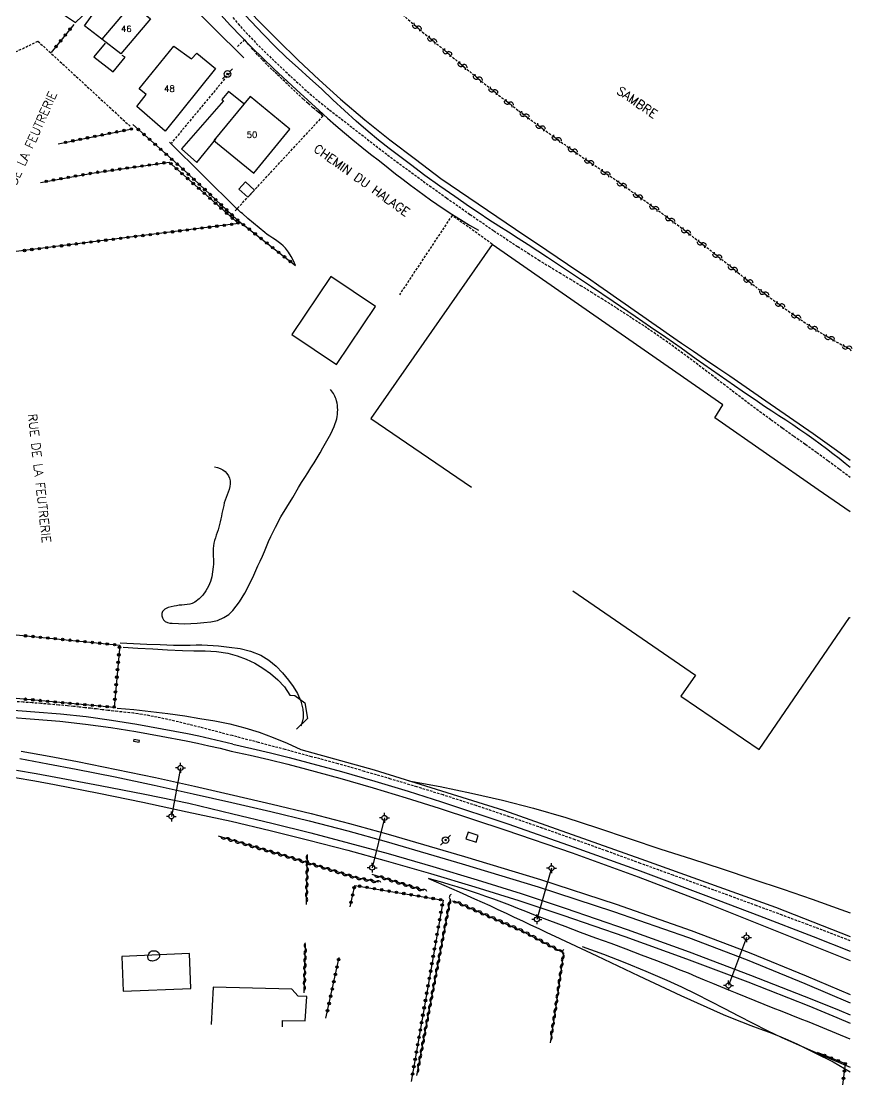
# Model space of a CAD drawing. Header units: millimetres. Extents: x 168000 to 169000, y 125998 to 127000.
# Drawn here: x 168833.3 to 169000.5, y 126441.8 to 126655.7 of the extents above; entities that cross this region are included whole.
import ezdxf
from ezdxf.enums import TextEntityAlignment as Align

# ---------------------------------------------------------------- set-up
doc = ezdxf.new("R2010")
doc.units = ezdxf.units.MM
doc.linetypes.add('DASHED', pattern=[0.75, 0.5, -0.25])
doc.layers.get('0').update_dxf_attribs({"linetype": 'CONTINUOUS'})
for name, color, linetype in [('W0001', 6, 'DASHED'), ('W0008', 7, 'CONTINUOUS'), ('W0017', 7, 'CONTINUOUS'), ('W0101', 7, 'CONTINUOUS'), ('W0104', 1, 'CONTINUOUS'), ('W0112', 1, 'DASHED'), ('W0211', 2, 'CONTINUOUS'), ('W0214', 2, 'CONTINUOUS'), ('W0300', 7, 'CONTINUOUS'), ('W0310', 3, 'CONTINUOUS'), ('W0322', 7, 'CONTINUOUS'), ('W0323', 7, 'CONTINUOUS'), ('W0330', 7, 'CONTINUOUS'), ('W0473', 7, 'CONTINUOUS'), ('W0500', 5, 'DASHED'), ('W0510', 5, 'CONTINUOUS'), ('W0610', 7, 'CONTINUOUS'), ('W0611', 7, 'CONTINUOUS'), ('W0700', 7, 'CONTINUOUS'), ('W0985', 4, 'CONTINUOUS'), ('W0989', 7, 'CONTINUOUS'), ('W0991', 7, 'CONTINUOUS'), ('W1102', 7, 'CONTINUOUS')]:
    doc.layers.add(name, color=color, linetype=linetype)
doc.styles.get("Standard").update_dxf_attribs({"font": 'romans.shx', "width": 0.85})

# ---------------------------------------------------------------- blocks, each defined once
blk = doc.blocks.new('T610')
for p, q in [((-0.500001, 0), (-1.000002, 0)), ((0, 0.500001), (0, 1.000002)), ((0.500001, 0), (1.000002, 0)), ((0, -0.500001), (0, -1.000002))]:
    blk.add_line(p, q)
blk.add_ellipse((0, 0), major_axis=(-0.353554, 0.353554), ratio=1, start_param=3.926990817, end_param=10.2101761242)
blk = doc.blocks.new('T473')
for p, q in [((-0.166667, 0.166667), (0.166667, -0.166667)), ((-0.166667, -0.166667), (0.166667, 0.166667)), ((0.500001, 0.500001), (1.000002, 1.000002)), ((-1.000002, -1.000002), (-0.500001, -0.500001))]:
    blk.add_line(p, q)
blk.add_ellipse((0, 0), major_axis=(0.471405, 0.471405), ratio=1, start_param=5.4977871438, end_param=11.780972451)
blk = doc.blocks.new('t310o')
at = {"color": 0, "linetype": 'Continuous'}
for centre, start, end in [((-0.5, 0.38), 216.8699, 323.1304), ((0.5, -0.37), 36.8699, 143.1303)]:
    blk.add_arc(centre, 0.625, start, end, dxfattribs=at)
blk = doc.blocks.new('t323o')
at = {"color": 0, "linetype": 'Continuous'}
for radius in [0.25, 0.15]:
    blk.add_circle((0, 0), radius, dxfattribs=at)
blk = doc.blocks.new('t322o')
at = {"color": 0, "linetype": 'Continuous'}
for radius in [0.25, 0.15]:
    blk.add_circle((0, 0), radius, dxfattribs=at)
blk = doc.blocks.new('t500o')
at = {"color": 0, "linetype": 'Continuous'}
for centre, start, end in [((-0.5, 0.625), 216.8699, 323.1301), ((0.5, -0.125), 36.8699, 143.1301), ((0.5, -0.625), 36.8699, 143.1301), ((-0.5, 0.125), 216.8699, 323.1301)]:
    blk.add_arc(centre, 0.625, start, end, dxfattribs=at)

msp = doc.modelspace()

# ---------------------------------------------------------------- linework, layer by layer
at = {"layer": 'W0001'}
msp.add_lwpolyline([(168875.87, 126656.39), (168876.9, 126655.14), (168877.96, 126653.93), (168881.04, 126650.7), (168884.24, 126647.6), (168887.5, 126644.57), (168890.78, 126641.56), (168893, 126639.64), (168895.29, 126637.82), (168897.62, 126636.04), (168899.93, 126634.25), (168903.43, 126631.5), (168906.97, 126628.79), (168910.54, 126626.13), (168914.13, 126623.49), (168918.82, 126620.13), (168923.55, 126616.81), (168928.31, 126613.54), (168933.12, 126610.35), (168935.2, 126609.01), (168937.3, 126607.69), (168939.41, 126606.4), (168941.52, 126605.12), (168943.64, 126603.84), (168945.75, 126602.56), (168947.86, 126601.26), (168949.95, 126599.95), (168953.06, 126597.97), (168956.16, 126595.99), (168959.23, 126593.97), (168962.27, 126591.89), (168964.75, 126590.12), (168967.21, 126588.31), (168969.65, 126586.47), (168972.08, 126584.62), (168974.5, 126582.76), (168976.92, 126580.9), (168979.35, 126579.05), (168981.8, 126577.22), (168984.08, 126575.55), (168986.37, 126573.89), (168988.68, 126572.25), (168990.98, 126570.61), (168993.28, 126568.96), (168995.57, 126567.29), (168997.84, 126565.61), (169000, 126563.96)], dxfattribs=at)
at = {"layer": 'W0008'}
for points in [[(168861.5, 126671), (168862.46, 126669.87), (168863.41, 126668.75), (168864.36, 126667.62), (168865.3, 126666.49), (168867.76, 126663.53), (168870.23, 126660.59), (168872.75, 126657.68), (168875.34, 126654.83), (168879.65, 126650.39), (168884.08, 126646.07), (168888.61, 126641.85), (168893.19, 126637.69)], [(168893.66, 126642.08), (168891.3, 126644.17), (168888.95, 126646.27), (168886.63, 126648.4), (168884.37, 126650.6), (168881.92, 126653.09), (168879.51, 126655.61), (168877.13, 126658.17), (168874.78, 126660.77), (168872.57, 126663.28), (168870.38, 126665.82), (168868.23, 126668.39), (168866.12, 126671)], [(169000, 126565.93), (168998.99, 126566.74), (168997.74, 126567.73), (168996.49, 126568.71), (168995.24, 126569.68), (168993.97, 126570.64), (168992.69, 126571.58), (168991.3, 126572.57), (168989.89, 126573.53), (168988.48, 126574.48), (168987.05, 126575.42), (168985.62, 126576.35), (168984.2, 126577.28), (168982.78, 126578.23), (168981.36, 126579.18), (168978.27, 126581.3), (168975.19, 126583.44), (168972.11, 126585.59), (168969.04, 126587.74), (168965.97, 126589.9), (168962.9, 126592.04), (168959.82, 126594.18), (168956.73, 126596.31), (168952.34, 126599.29), (168947.95, 126602.26), (168943.54, 126605.21), (168939.12, 126608.15), (168937.17, 126609.43), (168935.21, 126610.7), (168933.24, 126611.96), (168931.28, 126613.22), (168929.31, 126614.49), (168927.35, 126615.76), (168925.4, 126617.04), (168923.46, 126618.35), (168920.45, 126620.42), (168917.46, 126622.52), (168914.48, 126624.66), (168911.54, 126626.83), (168909.39, 126628.44), (168907.25, 126630.08), (168905.14, 126631.75), (168903.06, 126633.46), (168900.65, 126635.55), (168898.27, 126637.68), (168895.94, 126639.86), (168893.66, 126642.08)], [(168893.19, 126637.69), (168894.87, 126636.19), (168896.56, 126634.7), (168898.27, 126633.23), (168899.99, 126631.79), (168901.75, 126630.36), (168903.52, 126628.95), (168905.3, 126627.56), (168907.09, 126626.17), (168908.57, 126625.01), (168910.06, 126623.86), (168911.55, 126622.72), (168913.06, 126621.6), (168914.32, 126620.68), (168915.58, 126619.78), (168916.86, 126618.89), (168918.15, 126618.02), (168919.89, 126616.88), (168921.65, 126615.77), (168923.43, 126614.69), (168925.23, 126613.63)]]:
    msp.add_lwpolyline(points, dxfattribs=at)
at = {"layer": 'W0017'}
for points in [[(168859.47, 126666.73), (168878.04, 126648.29)], [(168863.67, 126534.66), (168864.92, 126534.56), (168866.16, 126534.52), (168867.41, 126534.55), (168868.66, 126534.64), (168870.01, 126534.76), (168871.39, 126534.91), (168872.76, 126535.2), (168874.06, 126535.74), (168875, 126536.38), (168875.82, 126537.17), (168876.53, 126538.04), (168877.19, 126538.93), (168878.28, 126540.64), (168879.2, 126542.46), (168880.04, 126544.3), (168880.89, 126546.13), (168881.35, 126547.1), (168881.78, 126548.08), (168882.2, 126549.07), (168882.62, 126550.06), (168883.04, 126551.04), (168883.48, 126552.03), (168883.93, 126553), (168884.41, 126553.96), (168885.5, 126555.98), (168886.67, 126557.97), (168887.87, 126559.93), (168889.06, 126561.9), (168889.67, 126562.9), (168890.29, 126563.89), (168890.92, 126564.89), (168891.54, 126565.88), (168892.16, 126566.88), (168892.77, 126567.88), (168893.37, 126568.89), (168893.94, 126569.92), (168894.72, 126571.31), (168895.52, 126572.71), (168896.23, 126574.18), (168896.72, 126575.73), (168896.81, 126576.18), (168896.87, 126576.62), (168896.91, 126577.08), (168896.93, 126577.53), (168896.91, 126577.99), (168896.87, 126578.44), (168896.8, 126578.89), (168896.7, 126579.34), (168896.61, 126579.65), (168896.5, 126579.95), (168896.37, 126580.25), (168896.23, 126580.54), (168896.06, 126580.82), (168895.88, 126581.09), (168895.68, 126581.35), (168895.47, 126581.59)], [(168853.19, 126530.68), (168855.86, 126530.55), (168858.53, 126530.43), (168861.2, 126530.33), (168863.88, 126530.24), (168865.01, 126530.22), (168866.15, 126530.22), (168867.29, 126530.23), (168868.43, 126530.25), (168869.57, 126530.25), (168870.71, 126530.22), (168871.85, 126530.16), (168872.98, 126530.05), (168875.12, 126529.81), (168877.28, 126529.51), (168879.42, 126529.02), (168881.47, 126528.19), (168883.08, 126527.2), (168884.53, 126526), (168885.84, 126524.64), (168887.02, 126523.2), (168887.96, 126521.87), (168888.81, 126520.46), (168889.48, 126518.95), (168889.91, 126517.34), (168889.99, 126516.47), (168889.95, 126515.59), (168889.78, 126514.73), (168889.48, 126513.91)]]:
    msp.add_lwpolyline(points, dxfattribs=at)
at = {"layer": 'W0101'}
for points in [[(168849.49, 126652.08), (168846.02, 126654.75), (168848.4, 126658.07), (168845.88, 126660.2)], [(168855.52, 126659.13), (168859.29, 126656.13), (168853.3, 126649.14), (168849.49, 126652.08)], [(168928, 126610.77), (168903.62, 126575.77), (168923.8, 126561.95)], [(168974.38, 126578.52), (168928, 126610.77)], [(169000, 126557.01), (168993.52, 126561.45), (168972.8, 126575.91), (168974.38, 126578.52)], [(168944.22, 126541.12), (168968.86, 126524.16), (168965.95, 126519.98), (168981.66, 126509.23), (168999.86, 126535.79), (169000, 126535.74)]]:
    msp.add_lwpolyline(points, dxfattribs=at)
for points in [[(168863.98, 126650.65), (168867.5, 126648.11), (168868.61, 126649.22), (168872.35, 126646.15), (168862.2, 126633.56), (168856.51, 126638.52), (168858.41, 126640.9), (168857.01, 126642.07)], [(168880.04, 126625.1), (168887.33, 126633.98), (168879.31, 126640.56), (168872.02, 126631.68)], [(168853.81, 126460.62), (168867.41, 126461.19), (168867.11, 126468.19), (168853.53, 126467.62)]]:
    msp.add_lwpolyline(points, close=True, dxfattribs=at)
at = {"layer": 'W0104'}
for points in [[(168846.02, 126659.71), (168844.56, 126658.46), (168842.44, 126660.08), (168840.75, 126657.69), (168844.22, 126655.42), (168846.89, 126657.96)], [(168850.15, 126651.23), (168847.9, 126648.5), (168851.79, 126645.46), (168854.18, 126648.45), (168853.59, 126648.77)], [(168878.05, 126639.07), (168874.95, 126641.52), (168873.6, 126639.95), (168873.94, 126639.65), (168865.51, 126630.02), (168868.63, 126627.24), (168872.45, 126631.94)], [(168885.85, 126453.49), (168885.83, 126454.74), (168890.35, 126454.69), (168890.73, 126459.6), (168889, 126459.66), (168887.71, 126461.06), (168871.85, 126461.45), (168871.49, 126453.92)]]:
    msp.add_lwpolyline(points, dxfattribs=at)
for points in [[(168878.39, 126623.34), (168880.19, 126621.7), (168878.88, 126620.26), (168877.07, 126621.9), (168878.39, 126623.34)], [(168896.68, 126586.63), (168904.51, 126598.28), (168895.54, 126604.31), (168887.7, 126592.66)], [(168855.84, 126510.91), (168856.98, 126510.68), (168857.06, 126511.05), (168855.92, 126511.27), (168855.84, 126510.91)], [(168924.77, 126490.62), (168925.19, 126491.93), (168923.14, 126492.59), (168922.72, 126491.29), (168924.77, 126490.62)]]:
    msp.add_lwpolyline(points, close=True, dxfattribs=at)
msp.add_lwpolyline([(168858.78, 126467.23, -0.20379), (168859.14, 126468.45, -0.201214), (168859.73, 126468.76, -0.248122), (168860.88, 126468.4, -0.287042), (168861, 126467.39, -0.213115), (168860.14, 126466.8, -0.175844), (168859.25, 126466.76, -0.084511), (168858.96, 126466.92, -0.189753), (168858.78, 126467.23)], format="xyb", dxfattribs=at)
at = {"layer": 'W0112'}
for points in [[(168878.18, 126651.96), (168876.59, 126650.4)], [(168893.94, 126636.61), (168892.94, 126637.44), (168891.95, 126638.28), (168890.97, 126639.13), (168890, 126640), (168888.92, 126640.99), (168887.86, 126642), (168886.81, 126643.02), (168885.75, 126644.04), (168884.73, 126645), (168883.71, 126645.96), (168882.7, 126646.94), (168881.72, 126647.94), (168880.81, 126648.92), (168879.92, 126649.91), (168879.06, 126650.93), (168878.21, 126651.96)], [(168797.38, 126632.64), (168812.56, 126640.05), (168836.64, 126651.65), (168855.37, 126634.38)], [(168875.14, 126645.21), (168863.47, 126631.15)], [(168876.28, 126617.51), (168893.98, 126636.61)], [(168919.92, 126616.63), (168909.34, 126600.66)], [(168928.02, 126610.84), (168919.92, 126616.63)], [(169000, 126470.78), (168996.51, 126472.11), (168991.41, 126474.03), (168986.31, 126475.93), (168981.2, 126477.81), (168976.09, 126479.69), (168970.97, 126481.55), (168964.39, 126483.95), (168957.82, 126486.34), (168951.24, 126488.73), (168944.65, 126491.1), (168938.05, 126493.44), (168931.43, 126495.72), (168924.79, 126497.94), (168918.12, 126500.09), (168912.86, 126501.72), (168907.58, 126503.3), (168902.29, 126504.84), (168896.99, 126506.33), (168891.68, 126507.79), (168886.36, 126509.22), (168881.03, 126510.63), (168875.7, 126512.02), (168873.55, 126512.58), (168871.4, 126513.14), (168869.25, 126513.7), (168867.1, 126514.24), (168864.93, 126514.77), (168862.77, 126515.26), (168860.59, 126515.73), (168858.41, 126516.15), (168857.59, 126516.28), (168856.78, 126516.4), (168855.96, 126516.51), (168855.15, 126516.61), (168854.33, 126516.69), (168853.51, 126516.78), (168852.69, 126516.87), (168851.88, 126516.96), (168850.72, 126517.1), (168849.56, 126517.24), (168848.4, 126517.38), (168847.24, 126517.51), (168846.09, 126517.64), (168844.93, 126517.77), (168843.77, 126517.89), (168842.61, 126518), (168840.82, 126518.17), (168839.04, 126518.33), (168837.25, 126518.48), (168835.46, 126518.62), (168833.68, 126518.75), (168831.89, 126518.89)]]:
    msp.add_lwpolyline(points, dxfattribs=at)
at = {"layer": 'W0211'}
for points in [[(168853.78, 126529.79), (168856.76, 126529.63), (168859.74, 126529.47), (168862.72, 126529.3), (168865.7, 126529.13), (168867.97, 126529.07), (168870.27, 126529.06), (168872.57, 126528.95), (168874.84, 126528.59), (168876.69, 126528.08), (168878.5, 126527.42), (168880.24, 126526.6), (168881.89, 126525.61), (168883.44, 126524.49), (168884.9, 126523.24), (168886.22, 126521.8), (168887.28, 126520.16), (168888.28, 126520.11), (168890.33, 126518.59), (168890.83, 126515.47), (168888.61, 126513.34)], [(168852.55, 126517.56), (168855.96, 126517.26), (168859.37, 126516.9), (168862.77, 126516.47), (168866.16, 126515.97), (168869.19, 126515.49), (168872.23, 126514.97), (168875.25, 126514.36), (168878.23, 126513.59), (168881.12, 126512.69), (168883.97, 126511.66), (168886.77, 126510.51), (168889.52, 126509.23)], [(168889.52, 126509.23), (168904.28, 126505.14), (168930.25, 126497.04), (168957.89, 126487.28), (168985, 126477.54), (169000, 126471.62)], [(168911.25, 126502.92), (168917.56, 126501.77), (168923.85, 126500.47), (168930.1, 126499.03), (168936.31, 126497.43), (168942.77, 126495.56), (168949.17, 126493.49), (168955.54, 126491.33), (168961.92, 126489.21), (168968.08, 126487.22), (168974.23, 126485.22), (168980.38, 126483.19), (168986.52, 126481.12), (168992.31, 126479.13), (168998.1, 126477.09), (169000, 126476.41)], [(168991.77, 126454.41), (168989.95, 126455.11), (168988.13, 126455.82), (168986.31, 126456.53), (168984.5, 126457.25), (168982.68, 126457.97), (168980.87, 126458.69), (168979.06, 126459.42), (168977.25, 126460.15), (168975.61, 126460.81), (168973.97, 126461.49), (168972.34, 126462.18), (168970.71, 126462.86), (168969.08, 126463.55), (168967.44, 126464.23), (168965.8, 126464.89), (168964.16, 126465.55), (168961.1, 126466.74), (168958.04, 126467.91), (168954.96, 126469.06), (168951.89, 126470.2), (168948.81, 126471.33), (168945.74, 126472.47), (168942.66, 126473.61), (168939.59, 126474.77), (168937.98, 126475.38), (168936.38, 126476.01), (168934.77, 126476.64), (168933.17, 126477.28), (168931.56, 126477.91), (168929.95, 126478.52), (168928.33, 126479.12), (168926.7, 126479.7), (168925.27, 126480.19), (168923.84, 126480.67), (168922.4, 126481.14), (168920.96, 126481.59), (168919.51, 126482.04), (168918.06, 126482.47), (168916.61, 126482.89), (168915.16, 126483.3)], [(169000, 126450.98), (168991.77, 126454.41)]]:
    msp.add_lwpolyline(points, dxfattribs=at)
at = {"layer": 'W0214'}
for points in [[(168876.65, 126617.96), (168863.08, 126631.35)], [(168888.42, 126606.54), (168888.05, 126607.48), (168887.59, 126608.38), (168887.05, 126609.22), (168886.42, 126610.01), (168885.96, 126610.49), (168885.46, 126610.92), (168884.94, 126611.33), (168884.4, 126611.7), (168883.85, 126612.06), (168883.31, 126612.42), (168882.77, 126612.79), (168882.25, 126613.19), (168881.11, 126614.11), (168879.98, 126615.05), (168878.86, 126616.01), (168877.75, 126616.97), (168877.47, 126617.21), (168877.19, 126617.46), (168876.92, 126617.71), (168876.65, 126617.96)], [(168915.16, 126483.3), (168918.25, 126481.96), (168921.34, 126480.61), (168924.42, 126479.23), (168927.5, 126477.84), (168929.15, 126477.09), (168930.79, 126476.32), (168932.43, 126475.55), (168934.07, 126474.78), (168935.71, 126474.01), (168937.35, 126473.24), (168938.98, 126472.46), (168940.62, 126471.7), (168949.05, 126467.72), (168957.47, 126463.72), (168965.91, 126459.77), (168974.42, 126455.97), (168976.26, 126455.2), (168978.12, 126454.47), (168979.98, 126453.77), (168981.85, 126453.08), (168983.72, 126452.37), (168985.58, 126451.64), (168987.42, 126450.87), (168989.23, 126450.04), (168992.9, 126448.26), (168996.55, 126446.41), (169000, 126444.43)]]:
    msp.add_lwpolyline(points, dxfattribs=at)
at = {"layer": 'W0300'}
msp.add_lwpolyline([(168946.11, 126469.61), (168950.41, 126468.06), (168954.69, 126466.41), (168958.92, 126464.68), (168963.12, 126462.85), (168966.06, 126461.5), (168968.96, 126460.09), (168971.84, 126458.63), (168974.7, 126457.14), (168977.56, 126455.65), (168980.43, 126454.18), (168983.32, 126452.74), (168986.23, 126451.35), (168990.17, 126449.56), (168994.12, 126447.83), (168998.11, 126446.14), (169000, 126445.37)], dxfattribs=at)
at = {"layer": 'W0310'}
for points in [[(168905.12, 126482.58), (168900.72, 126483.41), (168886.27, 126487.87), (168872.95, 126491.78)], [(168890.63, 126478.04), (168890.87, 126488.15)], [(168914.23, 126480.9), (168903.86, 126484.1)], [(168919.54, 126479.11), (168912.8, 126443.71)], [(168920.27, 126478.79), (168934.25, 126472.67), (168942.33, 126468.34), (168940.58, 126456.25), (168939.64, 126450.24)], [(168890.2, 126460.33), (168890.44, 126470.12)]]:
    msp.add_lwpolyline(points, dxfattribs=at)
at = {"layer": 'W0322'}
msp.add_lwpolyline([(168855.73, 126634.9), (168865.91, 126625.82), (168876.73, 126615.75), (168888.42, 126606.54)], dxfattribs=at)
at = {"layer": 'W0323'}
for points in [[(168843.84, 126654.99), (168839.32, 126649.4)], [(168894.01, 126636.46), (168893.19, 126637.69)], [(168840.73, 126631.03), (168855.62, 126634.04)], [(168837.14, 126623.27), (168847.92, 126625.19), (168863.02, 126627.34), (168876.96, 126614.99), (168827.98, 126608.82)], [(168817.36, 126533.76), (168853.09, 126530.21), (168851.95, 126517.7), (168816.2, 126520.99)], [(168899.41, 126477.6), (168900.34, 126481.91), (168918.11, 126478.95), (168911.72, 126442.51)], [(168894.56, 126455.24), (168897.2, 126467.4)], [(168998.48, 126441.83), (168999.02, 126446.06), (168993.42, 126448.29)]]:
    msp.add_lwpolyline(points, dxfattribs=at)
at = {"layer": 'W0330'}
msp.add_lwpolyline([(168872.17, 126566.06), (168872.75, 126565.96), (168873.31, 126565.76), (168873.83, 126565.48), (168874.3, 126565.11), (168874.65, 126564.72), (168874.95, 126564.28), (168875.16, 126563.8), (168875.28, 126563.28), (168875.3, 126562.68), (168875.23, 126562.09), (168875.09, 126561.52), (168874.9, 126560.96), (168874.69, 126560.44), (168874.48, 126559.91), (168874.28, 126559.38), (168874.12, 126558.83), (168874, 126558.29), (168873.88, 126557.75), (168873.77, 126557.21), (168873.65, 126556.66), (168873.54, 126556.12), (168873.43, 126555.58), (168873.3, 126555.04), (168873.17, 126554.5), (168873.02, 126553.95), (168872.86, 126553.42), (168872.68, 126552.88), (168872.5, 126552.35), (168872.33, 126551.82), (168872.17, 126551.27), (168872.04, 126550.72), (168871.94, 126550.17), (168871.88, 126549.64), (168871.87, 126549.11), (168871.88, 126548.58), (168871.91, 126548.05), (168871.94, 126547.53), (168871.96, 126547), (168871.95, 126546.47), (168871.91, 126545.94), (168871.78, 126544.96), (168871.61, 126543.98), (168871.36, 126543.01), (168870.97, 126542.09), (168870.44, 126541.16), (168869.82, 126540.28), (168869.07, 126539.5), (168868.19, 126538.86), (168867.69, 126538.62), (168867.17, 126538.47), (168866.64, 126538.37), (168866.1, 126538.32), (168865.58, 126538.28), (168865.05, 126538.23), (168864.53, 126538.15), (168864.02, 126538.02), (168863.45, 126537.89), (168862.82, 126537.76), (168862.19, 126537.48), (168861.72, 126536.98), (168861.57, 126536.56), (168861.56, 126536.11), (168861.69, 126535.7), (168861.91, 126535.33), (168862.26, 126534.98), (168862.69, 126534.74), (168863.18, 126534.63), (168863.67, 126534.66)], dxfattribs=at)
at = {"layer": 'W0500'}
msp.add_lwpolyline([(168895.46, 126671, 0.003978), (168897.97, 126668.3, 0.026331), (168918.32, 126649.91, 0.014048), (168933.37, 126637.63, 0.010952), (168948.18, 126626.91, -0.00672), (168963.07, 126616.32, -0.009197), (168977.39, 126605.12, 0.022442), (168992.03, 126594.3, 0.023801), (169000, 126589.72)], format="xyb", dxfattribs=at)
at = {"layer": 'W0510'}
for points in [[(168867.77, 126671), (168868.54, 126670.02), (168869.31, 126669.05), (168870.08, 126668.09), (168870.86, 126667.12), (168873.27, 126664.26), (168875.73, 126661.45), (168878.25, 126658.69), (168880.82, 126655.97), (168884.87, 126651.86), (168889, 126647.83), (168893.21, 126643.88), (168897.48, 126640), (168902.38, 126635.82), (168907.43, 126631.81), (168912.54, 126627.91), (168917.67, 126624.02)], [(168917.67, 126624.02), (168921.42, 126621.47), (168925.18, 126618.93), (168928.94, 126616.39), (168932.7, 126613.84), (168934.79, 126612.43), (168936.89, 126611.03), (168938.98, 126609.62), (168941.07, 126608.21), (168943.16, 126606.8), (168945.25, 126605.39), (168947.34, 126603.98), (168949.42, 126602.55), (168951.2, 126601.32), (168952.98, 126600.08), (168954.76, 126598.83), (168956.53, 126597.59), (168958.31, 126596.34), (168960.08, 126595.09), (168961.86, 126593.85), (168963.64, 126592.61), (168966.06, 126590.95), (168968.48, 126589.29), (168970.91, 126587.64), (168973.34, 126585.99), (168975.76, 126584.34), (168978.19, 126582.69), (168980.61, 126581.03), (168983.02, 126579.36), (168987.78, 126576.07), (168992.53, 126572.78), (168997.26, 126569.45), (169000, 126567.43)]]:
    msp.add_lwpolyline(points, dxfattribs=at)
at = {"layer": 'W0611'}
for points in [[(168865.31, 126505.53), (168863.47, 126495.78)], [(168906.31, 126495.47), (168903.83, 126485.47)], [(168939.92, 126485.37), (168936.98, 126475.08)], [(168979.12, 126471.46), (168975.5, 126461.77)]]:
    msp.add_lwpolyline(points, dxfattribs=at)
at = {"layer": 'W0700'}
for points in [[(168875.83, 126510.28), (168873.57, 126510.85), (168871.3, 126511.39), (168869.02, 126511.89), (168866.73, 126512.36), (168861.65, 126513.34), (168856.56, 126514.24), (168851.45, 126515.06), (168846.33, 126515.77), (168841.2, 126516.33), (168836.05, 126516.77), (168830.91, 126517.15)], [(168830.79, 126515.74), (168835.93, 126515.36), (168841.06, 126514.92), (168846.19, 126514.35), (168851.28, 126513.65), (168856.35, 126512.84), (168861.41, 126511.94), (168866.45, 126510.97), (168868.73, 126510.5), (168871.01, 126510), (168873.27, 126509.47), (168875.53, 126508.9)], [(168833.26, 126508.9), (168838.93, 126507.88), (168844.59, 126506.8), (168852.46, 126505.23), (168860.31, 126503.58), (168868.14, 126501.85), (168875.95, 126500.05)], [(168875.53, 126508.9), (168879.33, 126508.07), (168883.11, 126507.19), (168886.88, 126506.26), (168890.64, 126505.29), (168897.36, 126503.45), (168904.05, 126501.52), (168910.72, 126499.51), (168917.36, 126497.41), (168930.74, 126493), (168944.07, 126488.43), (168957.32, 126483.65), (168970.47, 126478.58), (169000, 126466.8)], [(168875.83, 126510.28), (168879.63, 126509.44), (168883.41, 126508.55), (168887.19, 126507.62), (168890.95, 126506.64), (168897.69, 126504.79), (168904.41, 126502.86), (168911.1, 126500.84), (168917.77, 126498.73), (168931.15, 126494.27), (168944.47, 126489.62), (168957.73, 126484.81), (168970.95, 126479.88), (168981.75, 126475.78), (168992.52, 126471.63), (169000, 126468.7)], [(168833, 126507.4), (168838.65, 126506.38), (168844.3, 126505.3), (168852.16, 126503.73), (168860.01, 126502.08), (168867.84, 126500.35), (168875.66, 126498.55)], [(168832.35, 126505.1), (168836.31, 126504.41), (168840.27, 126503.68), (168849.19, 126501.99), (168858.11, 126500.27), (168867.01, 126498.41), (168875.84, 126496.27)], [(168832.08, 126503.61), (168836.03, 126502.91), (168839.97, 126502.18), (168848.88, 126500.45), (168857.77, 126498.63), (168866.65, 126496.73), (168875.52, 126494.79)], [(168875.95, 126500.05), (168883.77, 126498.27), (168891.57, 126496.36), (168899.33, 126494.33), (168907.06, 126492.2), (168922.42, 126487.73), (168937.71, 126483.08), (168952.92, 126478.14), (168968.02, 126472.84), (168979.64, 126468.42), (168991.16, 126463.74), (169000, 126459.99)], [(168875.66, 126498.55), (168883.45, 126496.77), (168891.21, 126494.87), (168898.95, 126492.85), (168906.66, 126490.72), (168921.98, 126486.27), (168937.24, 126481.62), (168952.42, 126476.69), (168967.48, 126471.4), (168979.24, 126466.93), (168990.89, 126462.19), (169000, 126458.32)], [(168875.84, 126496.27), (168883.69, 126494.42), (168891.52, 126492.47), (168899.32, 126490.43), (168907.09, 126488.29), (168916.03, 126485.72), (168924.94, 126483.05), (168933.81, 126480.26), (168942.64, 126477.35), (168955.15, 126473.03), (168967.59, 126468.55), (168979.97, 126463.89), (168992.28, 126459.04), (168997.74, 126456.81), (169000, 126455.86)], [(168875.52, 126494.79), (168883.35, 126492.95), (168891.15, 126491.01), (168898.93, 126488.98), (168906.69, 126486.85), (168915.61, 126484.29), (168924.5, 126481.62), (168933.36, 126478.84), (168942.17, 126475.93), (168954.65, 126471.62), (168967.07, 126467.15), (168979.42, 126462.5), (168991.7, 126457.66), (168997.31, 126455.37), (169000, 126454.24)]]:
    msp.add_lwpolyline(points, dxfattribs=at)
at = {"layer": 'W1102'}
msp.add_lwpolyline([(168855.52, 126659.13), (168849.49, 126652.08)], dxfattribs=at)

# ---------------------------------------------------------------- block references
at = {"layer": 'W0310'}
for p, rotation in [((168874.39, 126491.36), 163.6167510147129), ((168875.83, 126490.93), 163.6167510147129), ((168877.27, 126490.51), 163.6167510147129), ((168878.71, 126490.09), 163.6167510147129), ((168880.15, 126489.67), 163.6167510147129), ((168881.59, 126489.24), 163.6167510147129), ((168883.03, 126488.82), 163.6167510147129), ((168884.47, 126488.4), 163.6167510147129), ((168885.9, 126487.97), 163.6167510147129), ((168887.34, 126487.54), 162.8758235182469), ((168888.77, 126487.09), 162.8758235182469), ((168890.21, 126486.65), 162.8758235182469), ((168890.84, 126487.04), 88.62048903450206), ((168890.77, 126484.04), 88.62048903450206), ((168890.81, 126485.54), 88.62048903450206), ((168891.64, 126486.21), 162.8758235182469), ((168893.07, 126485.77), 162.8758235182469), ((168894.51, 126485.33), 162.8758235182469), ((168895.94, 126484.89), 162.8758235182469), ((168897.37, 126484.44), 162.8758235182469), ((168890.74, 126482.54), 88.62048903450206), ((168898.81, 126484), 162.8758235182469), ((168900.24, 126483.56), 162.8758235182469), ((168901.7, 126483.23), 169.3065585512842), ((168903.18, 126482.95), 169.3065585512842), ((168904.65, 126482.67), 169.3065585512842), ((168905.29, 126483.66), 162.8231798629735), ((168906.73, 126483.22), 162.8231798629735), ((168908.16, 126482.77), 162.8231798629735), ((168909.59, 126482.33), 162.8231798629735), ((168890.7, 126481.04), 88.62048903450206), ((168911.02, 126481.89), 162.8231798629735), ((168912.46, 126481.44), 162.8231798629735), ((168913.89, 126481), 162.8231798629735), ((168890.66, 126479.54), 88.62048903450206), ((168919.25, 126477.6), 259.2314720766715), ((168919.53, 126479.08), 259.2314720766715), ((168920.93, 126478.49), 336.3740613530543), ((168922.31, 126477.89), 336.3740613530543), ((168918.97, 126476.13), 259.2314720766715), ((168923.68, 126477.29), 336.3740613530543), ((168925.06, 126476.69), 336.3740613530543), ((168926.43, 126476.09), 336.3740613530543), ((168918.41, 126473.18), 259.2314720766715), ((168918.69, 126474.66), 259.2314720766715), ((168927.81, 126475.49), 336.3740613530543), ((168929.18, 126474.89), 336.3740613530543), ((168930.55, 126474.28), 336.3740613530543), ((168931.93, 126473.68), 336.3740613530543), ((168918.13, 126471.71), 259.2314720766715), ((168933.3, 126473.08), 336.3740613530543), ((168934.66, 126472.45), 331.8186543768257), ((168935.98, 126471.74), 331.8186543768257), ((168890.42, 126469.32), 88.62048903443107), ((168917.85, 126470.24), 259.2314720766715), ((168937.31, 126471.03), 331.8186543768257), ((168938.63, 126470.32), 331.8186543768257), ((168939.95, 126469.61), 331.8186543768257), ((168890.38, 126467.82), 88.62048903443107), ((168917.29, 126467.29), 259.2314720766715), ((168917.57, 126468.76), 259.2314720766715), ((168941.27, 126468.91), 331.8186543768257), ((168942.28, 126468.04), 261.7610814453765), ((168890.31, 126464.83), 88.62048903443107), ((168890.35, 126466.33), 88.62048903443107), ((168917.01, 126465.82), 259.2314720766715), ((168941.85, 126465.07), 261.7610814453765), ((168942.07, 126466.56), 261.7610814453765), ((168890.27, 126463.33), 88.62048903443107), ((168916.45, 126462.87), 259.2314720766715), ((168916.73, 126464.34), 259.2314720766715), ((168941.64, 126463.59), 261.7610814453765), ((168890.24, 126461.83), 88.62048903443107), ((168916.17, 126461.4), 259.2314720766715), ((168941.21, 126460.62), 261.7610814453765), ((168941.42, 126462.1), 261.7610814453765), ((168915.61, 126458.45), 259.2314720766715), ((168915.89, 126459.92), 259.2314720766715), ((168941, 126459.13), 261.7610814453765), ((168915.33, 126456.97), 259.2314720766715), ((168940.56, 126456.17), 261.1630105305199), ((168940.78, 126457.65), 261.7610814453765), ((168914.77, 126454.03), 259.2314720766715), ((168915.05, 126455.5), 259.2314720766715), ((168940.33, 126454.68), 261.1630105305199), ((168914.49, 126452.55), 259.2314720766715), ((168940.1, 126453.2), 261.1630105305199), ((168914.21, 126451.08), 259.2314720766715), ((168939.87, 126451.72), 261.1630105305199), ((168913.65, 126448.13), 259.2314720766715), ((168913.93, 126449.61), 259.2314720766715), ((168913.37, 126446.66), 259.2314720766715), ((168913.09, 126445.19), 259.2314720766715)]:
    msp.add_blockref('t310o', p, dxfattribs=dict(at, rotation=rotation))
at = {"layer": 'W0322'}
for p, rotation in [((168856.85, 126633.9), 318.2796346778146), ((168857.97, 126632.9), 318.2796346778146), ((168859.09, 126631.9), 318.2796346778146), ((168860.21, 126630.9), 318.2796346778146), ((168861.33, 126629.9), 318.2796346778146), ((168862.44, 126628.91), 318.2796346778146), ((168863.56, 126627.91), 318.2796346778146), ((168864.68, 126626.91), 318.2796346778146), ((168865.8, 126625.91), 318.2796346778146), ((168866.9, 126624.89), 317.0671264794785), ((168868, 126623.87), 317.0671264794785), ((168869.1, 126622.85), 317.0671264794785), ((168870.2, 126621.83), 317.0671264794785), ((168871.3, 126620.81), 317.0671264794785), ((168872.39, 126619.78), 317.0671264794785), ((168873.49, 126618.76), 317.0671264794785), ((168874.59, 126617.74), 317.0671264794785), ((168875.69, 126616.72), 317.0671264794785), ((168876.79, 126615.7), 321.7726839563784), ((168877.97, 126614.77), 321.7726839563784), ((168879.15, 126613.85), 321.7726839563784), ((168880.33, 126612.92), 321.7726839563784), ((168881.51, 126611.99), 321.7726839563784), ((168882.68, 126611.06), 321.7726839563784), ((168883.86, 126610.13), 321.7726839563784), ((168885.04, 126609.2), 321.7726839563784), ((168886.22, 126608.28), 321.7726839563784), ((168887.4, 126607.35), 321.7726839563784)]:
    msp.add_blockref('t322o', p, dxfattribs=dict(at, rotation=rotation))
at = {"layer": 'W0323'}
for p, rotation in [((168843.09, 126654.06), 230.9777831817859), ((168841.2, 126651.73), 230.9777831817859), ((168842.15, 126652.9), 230.9777831817859), ((168840.26, 126650.57), 230.9777831817859), ((168846.61, 126632.22), 11.42808432541887), ((168848.08, 126632.51), 11.42808432541887), ((168849.55, 126632.81), 11.42808432541887), ((168851.02, 126633.11), 11.42808432541887), ((168852.49, 126633.41), 11.42808432541887), ((168853.96, 126633.7), 11.42808432541887), ((168855.43, 126634), 11.42808432541887), ((168842.2, 126631.33), 11.42808432541887), ((168843.67, 126631.62), 11.42808432541887), ((168845.14, 126631.92), 11.42808432541887), ((168853.1, 126625.93), 8.087881383448543), ((168854.59, 126626.14), 8.087881383448543), ((168856.07, 126626.35), 8.087881383448543), ((168857.56, 126626.56), 8.087881383448543), ((168859.04, 126626.77), 8.087881383448543), ((168860.53, 126626.98), 8.087881383448543), ((168862.01, 126627.19), 8.087881383448543), ((168863.38, 126627.02), 318.4612517405575), ((168864.5, 126626.03), 318.4612517405575), ((168839.78, 126623.74), 10.10399423780647), ((168841.26, 126624), 10.10399423780647), ((168842.74, 126624.27), 10.10399423780647), ((168844.21, 126624.53), 10.10399423780647), ((168845.69, 126624.79), 10.10399423780647), ((168847.17, 126625.06), 10.10399423780647), ((168848.65, 126625.3), 8.087881383448543), ((168850.13, 126625.51), 8.087881383448543), ((168851.62, 126625.72), 8.087881383448543), ((168865.63, 126625.03), 318.4612517405575), ((168866.75, 126624.04), 318.4612517405575), ((168838.31, 126623.48), 10.10399423780647), ((168867.87, 126623.04), 318.4612517405575), ((168869, 126622.05), 318.4612517405575), ((168870.12, 126621.05), 318.4612517405575), ((168871.24, 126620.06), 318.4612517405575), ((168872.36, 126619.06), 318.4612517405575), ((168873.49, 126618.07), 318.4612517405575), ((168874.61, 126617.07), 318.4612517405575), ((168875.73, 126616.08), 318.4612517405575), ((168876.86, 126615.08), 318.4612517405575), ((168860.72, 126612.95), 187.1822160209869), ((168862.21, 126613.14), 187.1822160209869), ((168863.7, 126613.32), 187.1822160209869), ((168865.18, 126613.51), 187.1822160209869), ((168866.67, 126613.7), 187.1822160209869), ((168868.16, 126613.89), 187.1822160209869), ((168869.65, 126614.07), 187.1822160209869), ((168871.14, 126614.26), 187.1822160209869), ((168872.63, 126614.45), 187.1822160209869), ((168874.11, 126614.64), 187.1822160209869), ((168875.6, 126614.82), 187.1822160209869), ((168844.35, 126610.89), 187.1822160209869), ((168845.84, 126611.07), 187.1822160209869), ((168847.33, 126611.26), 187.1822160209869), ((168848.81, 126611.45), 187.1822160209869), ((168850.3, 126611.64), 187.1822160209869), ((168851.79, 126611.82), 187.1822160209869), ((168853.28, 126612.01), 187.1822160209869), ((168854.77, 126612.2), 187.1822160209869), ((168856.25, 126612.39), 187.1822160209869), ((168857.74, 126612.57), 187.1822160209869), ((168859.23, 126612.76), 187.1822160209869), ((168833.93, 126609.57), 187.1822160209869), ((168835.42, 126609.76), 187.1822160209869), ((168836.91, 126609.95), 187.1822160209869), ((168838.4, 126610.14), 187.1822160209869), ((168839.88, 126610.32), 187.1822160209869), ((168841.37, 126610.51), 187.1822160209869), ((168842.86, 126610.7), 187.1822160209869), ((168834.15, 126532.09), 354.3251273196818), ((168835.64, 126531.95), 354.3251273196818), ((168837.13, 126531.8), 354.3251273196818), ((168838.63, 126531.65), 354.3251273196818), ((168840.12, 126531.5), 354.3251273196818), ((168841.61, 126531.35), 354.3251273196818), ((168843.1, 126531.2), 354.3251273196818), ((168844.6, 126531.06), 354.3251273196818), ((168846.09, 126530.91), 354.3251273196818), ((168847.58, 126530.76), 354.3251273196818), ((168849.07, 126530.61), 354.3251273196818), ((168850.57, 126530.46), 354.3251273196818), ((168852.06, 126530.31), 354.3251273196818), ((168853.05, 126529.75), 264.7878118750711), ((168852.92, 126528.26), 264.7878118750711), ((168852.64, 126525.27), 264.7878118750711), ((168852.78, 126526.76), 264.7878118750711), ((168852.51, 126523.78), 264.7878118750711), ((168852.37, 126522.28), 264.7878118750711), ((168834.13, 126519.34), 174.7435850585479), ((168835.62, 126519.21), 174.7435850585479), ((168837.11, 126519.07), 174.7435850585479), ((168838.61, 126518.93), 174.7435850585479), ((168852.1, 126519.3), 264.7878118750711), ((168852.23, 126520.79), 264.7878118750711), ((168840.1, 126518.79), 174.7435850585479), ((168841.6, 126518.66), 174.7435850585479), ((168843.09, 126518.52), 174.7435850585479), ((168844.58, 126518.38), 174.7435850585479), ((168846.08, 126518.24), 174.7435850585479), ((168847.57, 126518.11), 174.7435850585479), ((168849.06, 126517.97), 174.7435850585479), ((168850.56, 126517.83), 174.7435850585479), ((168851.96, 126517.8), 264.7878118750711), ((168900.24, 126481.43), 77.77036403092924), ((168901.34, 126481.75), 350.5371547863979), ((168902.82, 126481.5), 350.5371547863979), ((168904.3, 126481.26), 350.5371547863979), ((168905.78, 126481.01), 350.5371547863979), ((168907.26, 126480.76), 350.5371547863979), ((168908.74, 126480.52), 350.5371547863979), ((168899.6, 126478.5), 77.77036403092924), ((168899.92, 126479.97), 77.77036403092924), ((168910.21, 126480.27), 350.5371547863979), ((168911.69, 126480.02), 350.5371547863979), ((168913.17, 126479.78), 350.5371547863979), ((168914.65, 126479.53), 350.5371547863979), ((168916.13, 126479.28), 350.5371547863979), ((168917.61, 126479.04), 350.5371547863979), ((168917.68, 126476.49), 260.0541902490432), ((168917.94, 126477.97), 260.0541902490432), ((168917.42, 126475.02), 260.0541902490432), ((168916.9, 126472.06), 260.0541902490432), ((168917.16, 126473.54), 260.0541902490432), ((168916.64, 126470.58), 260.0541902490432), ((168916.12, 126467.63), 260.0541902490432), ((168916.38, 126469.11), 260.0541902490432), ((168896.79, 126465.5), 77.77036403103186), ((168897.1, 126466.97), 77.77036403103186), ((168915.86, 126466.15), 260.0541902490432), ((168896.47, 126464.03), 77.77036403103186), ((168915.61, 126464.67), 260.0541902490432), ((168895.83, 126461.1), 77.77036403103186), ((168896.15, 126462.57), 77.77036403103186), ((168915.09, 126461.72), 260.0541902490432), ((168915.35, 126463.2), 260.0541902490432), ((168895.52, 126459.64), 77.77036403103186), ((168914.83, 126460.24), 260.0541902490432), ((168895.2, 126458.17), 77.77036403103186), ((168914.31, 126457.29), 260.0541902490432), ((168914.57, 126458.76), 260.0541902490432), ((168894.88, 126456.7), 77.77036403103186), ((168914.05, 126455.81), 260.0541902490432), ((168913.53, 126452.85), 260.0541902490432), ((168913.79, 126454.33), 260.0541902490432), ((168913.27, 126451.38), 260.0541902490432), ((168912.76, 126448.42), 260.0541902490432), ((168913.01, 126449.9), 260.0541902490432), ((168912.5, 126446.94), 260.0541902490432), ((168994.82, 126447.74), 158.25688972655), ((168996.21, 126447.18), 158.25688972655), ((168997.6, 126446.63), 158.25688972655), ((168911.98, 126443.99), 260.0541902490432), ((168912.24, 126445.47), 260.0541902490432), ((168998.83, 126444.6), 82.83834526661342), ((168999, 126446.07), 158.25688972655), ((168998.64, 126443.11), 82.83834526661342)]:
    msp.add_blockref('t323o', p, dxfattribs=dict(at, rotation=rotation))
at = {"layer": 'W0473'}
for p in [(168874.76, 126645.06), (168918.61, 126491.02)]:
    msp.add_blockref('T473', p, dxfattribs=at)
at = {"layer": 'W0500'}
for p, rotation in [((168912.85, 126654.48), 319.3530337381285), ((168915.91, 126651.89), 320.2325543723577), ((168918.98, 126649.34), 319.3342712935203), ((168922.03, 126646.75), 319.9969899105998), ((168925.11, 126644.2), 320.6597085276792), ((168928.22, 126641.68), 321.3224271447586), ((168931.36, 126639.2), 321.9851457618381), ((168934.53, 126636.76), 323.042441291455), ((168937.73, 126634.37), 323.5916942928142), ((168940.97, 126632.01), 324.1409472941735), ((168944.22, 126629.68), 324.6902002955327), ((168947.49, 126627.39), 325.239453296892), ((168950.78, 126625.11), 325.0869765848906), ((168954.05, 126622.81), 324.7498561332237), ((168957.31, 126620.49), 324.4127356815566), ((168960.56, 126618.15), 324.0756152298896), ((168963.78, 126615.79), 322.9278997279806), ((168966.97, 126613.36), 322.4642956831643), ((168970.13, 126610.91), 322.000691638348), ((168973.27, 126608.44), 321.5370875935317), ((168976.39, 126605.94), 321.0734835487154), ((168979.51, 126603.43), 321.6913001566091), ((168982.67, 126600.98), 322.8209276391686), ((168985.88, 126598.6), 323.9505551217282), ((168989.14, 126596.27), 325.0801826042878), ((168992.45, 126594.03), 327.7244002060432), ((168995.87, 126591.96), 330.0967892780962), ((168999.38, 126590.04), 332.4691783501491)]:
    msp.add_blockref('t500o', p, dxfattribs=dict(at, rotation=rotation))
at = {"layer": 'W0610'}
for p in [(168865.31, 126505.53), (168863.47, 126495.78), (168906.31, 126495.47), (168903.83, 126485.47), (168939.92, 126485.37), (168936.98, 126475.08), (168979.12, 126471.46), (168975.5, 126461.77)]:
    msp.add_blockref('T610', p, dxfattribs=at)

# ---------------------------------------------------------------- texts
at = {"layer": 'W0985'}
msp.add_text('SAMBRE ', height=1.75, rotation=325.4913, dxfattribs=at).set_placement((168957.65, 126639.03), align=Align.MIDDLE_CENTER)
at = {"layer": 'W0989'}
for s, rotation, p in [('RUE DE LA FEUTRERIE ', 65.952, (168829.87, 126617.2)), ('CHEMIN DU HALAGE ', 324.4653, (168891.94, 126629.64)), ('RUE DE LA FEUTRERIE ', 276.3172, (168834.66, 126576.65))]:
    msp.add_text(s, height=1.75, rotation=rotation, dxfattribs=at).set_placement(p)
at = {"layer": 'W0991'}
for s, p in [('46', (168854.41, 126654.13)), ('48', (168863.09, 126642.11)), ('50', (168879.68, 126632.83))]:
    msp.add_text(s, height=1.25, dxfattribs=at).set_placement(p, align=Align.MIDDLE_CENTER)

doc.saveas('drawing.dxf')
